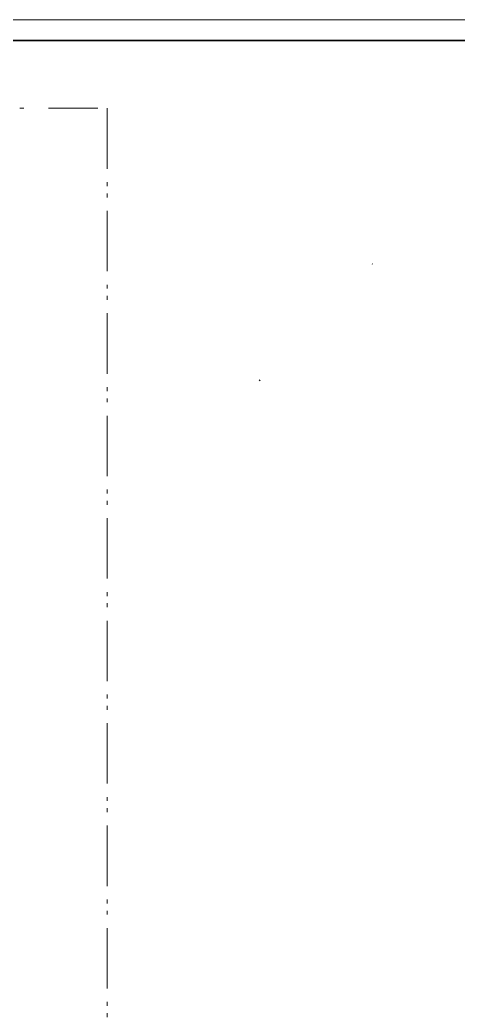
# Model space of a CAD drawing. Header units: millimetres. Extents: x -2281 to 5887, y 0 to 4166.
# Drawn here: x 1285.3 to 1392, y 352.6 to 594 of the extents above; entities that cross this region are included whole.
import ezdxf

# ---------------------------------------------------------------- set-up
doc = ezdxf.new("R2010")
doc.units = ezdxf.units.MM
for name, pattern in [('K5LT32791', [24.957505, 11.9988, -5.9994, 0.959904, -5.9994]), ('K5LT_BASIC', [0]), ('K5LT_THIN', [0])]:
    doc.linetypes.add(name, pattern=pattern)
doc.layers.add('Системный слой', color=7, linetype='Continuous')

msp = doc.modelspace()

# ---------------------------------------------------------------- hatches: boundary and pattern name
at = {"layer": 'Системный слой'}
h = msp.add_hatch(dxfattribs=at)
h.set_pattern_fill('', angle=-90, style=0, pattern_type=0)
h.set_pattern_definition([(-45, (0, 0), (1.9445436, 1.9445436), [])])
h.paths.add_polyline_path([(1367.70707, 534.46066), (1367.48707, 534.46066), (1367.48707, 534.81816), (1367.70707, 534.81816)])
h.paths.add_polyline_path([(1368.09207, 534.46066), (1368.09207, 534.81816), (1368.31207, 534.81816), (1368.39457, 534.81816), (1368.68195, 534.81816), (1368.68195, 534.46066)])
h.paths.add_polyline_path([(1370.1422, 534.46066), (1370.1422, 534.81816), (1370.40747, 534.81816), (1370.51207, 534.81816), (1370.73207, 534.81816), (1370.73207, 534.46066)])
h.paths.add_polyline_path([(1371.33707, 534.46066), (1371.11707, 534.46066), (1371.11707, 534.81816), (1371.33707, 534.81816)])
h = msp.add_hatch(dxfattribs=at)
h.set_pattern_fill('', style=0, pattern_type=0)
h.set_pattern_definition([(45, (0, 0), (-4.490128, 4.490128), [])])
h.paths.add_polyline_path([(1371.15582, 529.35316), (1371.31832, 529.35316), (1371.31832, 529.00316), (1371.15582, 529.00316)])
h.paths.add_polyline_path([(1370.68082, 529.00316), (1370.43707, 529.00316), (1370.43707, 527.99066), (1370.24957, 527.99066), (1370.24957, 526.97816), (1370.68082, 526.97816), (1370.68082, 526.62816), (1370.63707, 526.62816), (1370.56207, 526.55316), (1370.07457, 526.55316), (1370.07457, 527.94242), (1370.19197, 528.09357), (1370.27548, 528.26577), (1370.32149, 528.45154), (1370.33026, 528.57816), (1370.31031, 528.7685), (1370.25134, 528.95057), (1370.15591, 529.11646), (1370.07457, 529.21389), (1370.07457, 529.42816), (1370.56207, 529.42816), (1370.63707, 529.35316), (1370.68082, 529.35316)])
h.paths.add_polyline_path([(1370.33026, 528.57816), (1370.31031, 528.38781), (1370.25134, 528.20574), (1370.15591, 528.03985), (1370.07457, 527.94242), (1370.07457, 529.21389), (1370.19197, 529.06274), (1370.27548, 528.89054), (1370.32149, 528.70477)])
h.paths.add_polyline_path([(1371.15582, 526.97816), (1371.31832, 526.97816), (1371.31832, 526.62816), (1371.15582, 526.62816)])
h.paths.add_polyline_path([(1368.57457, 526.97816), (1368.57457, 527.99066), (1368.38707, 527.99066), (1368.38707, 528.57816), (1368.49388, 528.57816), (1368.51383, 528.38781), (1368.5728, 528.20574), (1368.66823, 528.03985), (1368.74957, 527.94242), (1368.74957, 526.55316), (1368.26207, 526.55316), (1368.18707, 526.62816), (1368.14332, 526.62816), (1368.14332, 526.97816)])
h.paths.add_polyline_path([(1367.66832, 526.62816), (1367.50582, 526.62816), (1367.50582, 526.97816), (1367.66832, 526.97816)])
h.paths.add_polyline_path([(1368.49388, 528.57816), (1368.51383, 528.7685), (1368.5728, 528.95057), (1368.66823, 529.11646), (1368.74957, 529.21389), (1368.74957, 527.94242), (1368.63217, 528.09357), (1368.54866, 528.26577), (1368.50266, 528.45154)])
h.paths.add_polyline_path([(1368.74957, 529.42816), (1368.74957, 529.21389), (1368.63217, 529.06274), (1368.54866, 528.89054), (1368.50266, 528.70477), (1368.49388, 528.57816), (1368.38707, 528.57816), (1368.38707, 529.00316), (1368.14332, 529.00316), (1368.14332, 529.35316), (1368.18707, 529.35316), (1368.26207, 529.42816)])
h.paths.add_polyline_path([(1367.50582, 529.35316), (1367.66832, 529.35316), (1367.66832, 529.00316), (1367.50582, 529.00316)])
at = {"layer": 'Системный слой', "true_color": 0xff0000}
h = msp.add_hatch(dxfattribs=at)
h.set_pattern_fill('', color=1, angle=90, style=0, pattern_type=0)
h.set_pattern_definition([(135, (0, 0), (-2.245064, -2.245064), [])])
h.paths.add_polyline_path([(1342.41654, 505.7314), (1342.58964, 505.7314), (1342.62964, 505.7714), (1342.62964, 506.6914), (1342.58964, 506.7314), (1342.49779, 506.7314), (1342.49779, 506.2314), (1342.41654, 506.2314)])
h.paths.add_polyline_path([(1343.60344, 505.7714), (1343.64344, 505.7314), (1343.81654, 505.7314), (1343.81654, 506.2314), (1343.73529, 506.2314), (1343.73529, 506.7314), (1343.64344, 506.7314), (1343.60344, 506.6914)])

# ---------------------------------------------------------------- linework, layer by layer
at = {"color": 7, "linetype": 'K5LT_THIN', "lineweight": 13}
msp.add_line((841, 594), (1682, 594), dxfattribs=at)
at = {"color": 5, "linetype": 'K5LT_BASIC', "lineweight": 35, "true_color": 0x0000ff}
msp.add_line((861, 589), (1677, 589), dxfattribs=at)
at = {"layer": 'Системный слой', "color": 211, "linetype": 'K5LT32791', "lineweight": 18, "true_color": 0xff7fff}
for p, q in [((992.78034, 572.44832), (1306.60789, 572.44832)), ((992.78034, 572.44832), (1306.60789, 572.44832)), ((1306.60789, 572.44832), (1306.60495, 197.55695)), ((1306.60495, 569.72026), (1306.60495, 197.55695))]:
    msp.add_line(p, q, dxfattribs=at)

doc.saveas('drawing.dxf')
